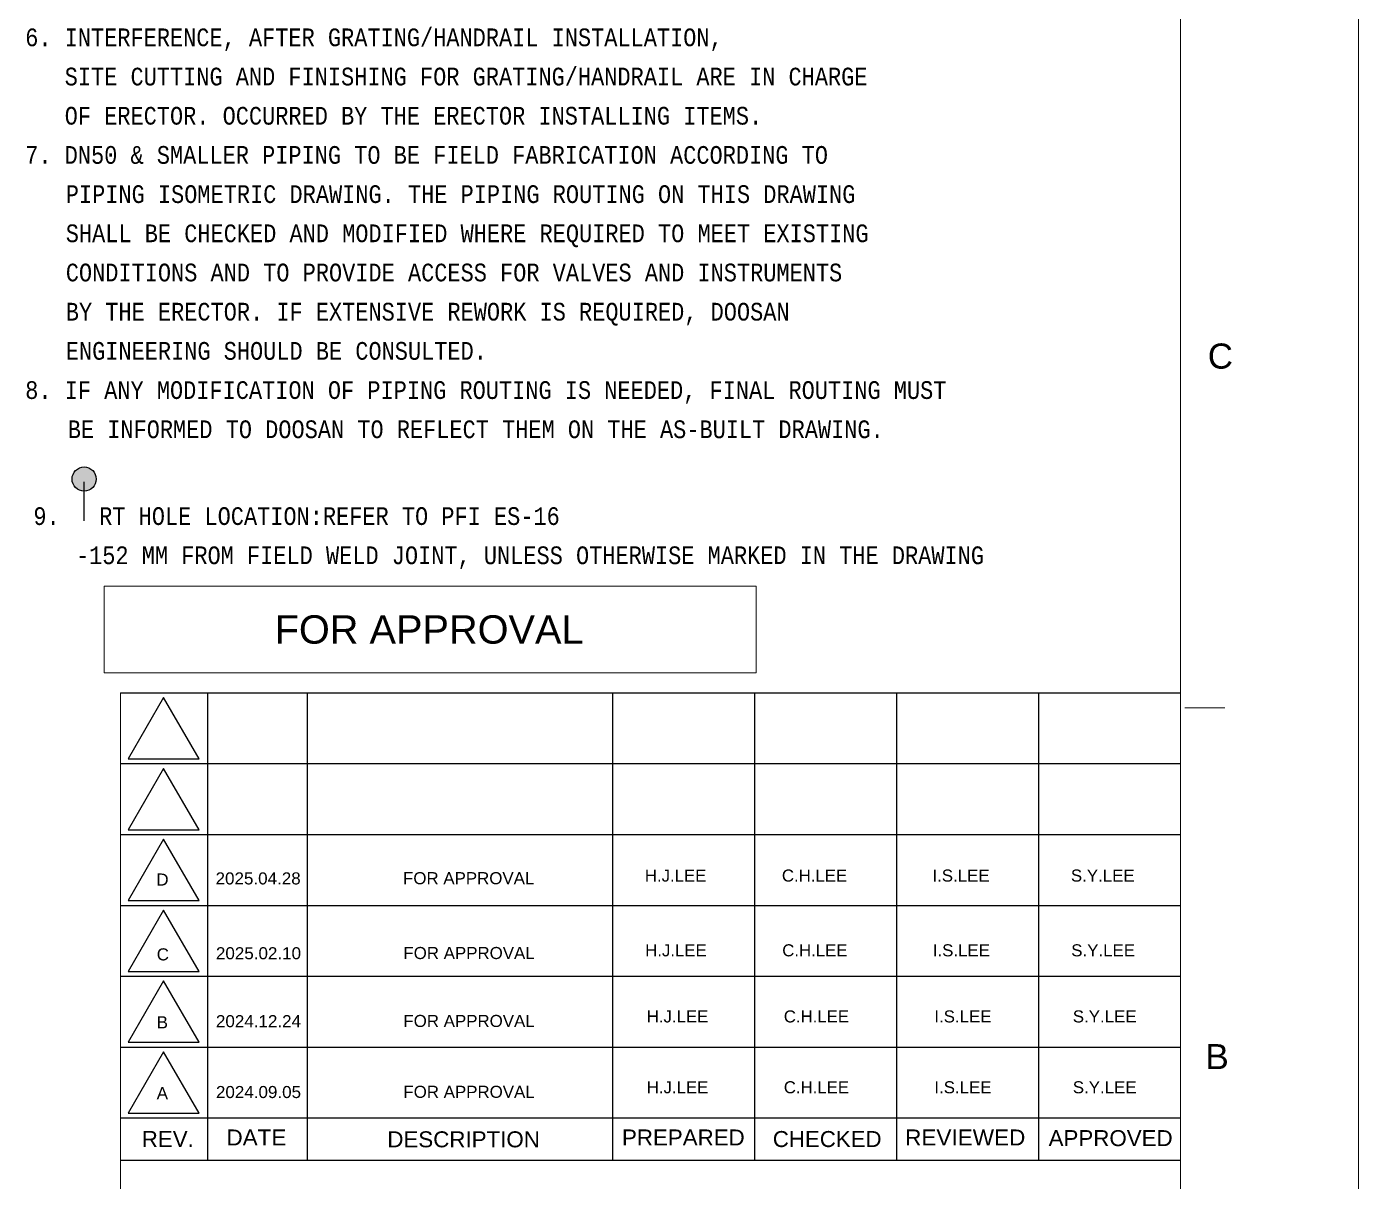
# Model space of a CAD drawing. Header units: inches. Extents: x 1019 to 1860, y -6 to 588.
# Drawn here: x 1672.5 to 1860.1, y 125.3 to 287.9 of the extents above; entities that cross this region are included whole.
import ezdxf
from ezdxf.enums import TextEntityAlignment as Align

# ---------------------------------------------------------------- set-up
doc = ezdxf.new("R2010")
doc.units = ezdxf.units.IN
doc.header["$MEASUREMENT"] = 0
for name, color, linetype in [('BG 0 -1', 7, 'Continuous'), ('BG 09.title block', 7, 'Continuous'), ('FRAME', 7, 'Continuous')]:
    doc.layers.add(name, color=color, linetype=linetype)
doc.styles.add('Arial', font='arial.ttf')
doc.styles.add('MONOTXT', font='MONOTXT.shx', dxfattribs={"width": 0.8})

msp = doc.modelspace()

# ---------------------------------------------------------------- hatches: boundary and pattern name
at = {"linetype": 'Continuous'}
msp.add_hatch(color=2, dxfattribs=at).paths.add_polyline_path([(1680.64, 225.9), (1680.79, 225.89), (1680.93, 225.87), (1681.08, 225.84), (1681.22, 225.79), (1681.35, 225.74), (1681.49, 225.67), (1681.61, 225.59), (1681.73, 225.5), (1681.84, 225.4), (1681.94, 225.29), (1682.03, 225.17), (1682.11, 225.05), (1682.17, 224.92), (1682.23, 224.78), (1682.28, 224.64), (1682.31, 224.5), (1682.33, 224.35), (1682.33, 224.2), (1682.33, 224.05), (1682.31, 223.91), (1682.28, 223.76), (1682.23, 223.62), (1682.17, 223.48), (1682.11, 223.35), (1682.03, 223.23), (1681.94, 223.11), (1681.84, 223), (1681.73, 222.9), (1681.61, 222.81), (1681.49, 222.73), (1681.35, 222.66), (1681.22, 222.61), (1681.08, 222.56), (1680.93, 222.53), (1680.79, 222.51), (1680.64, 222.51), (1680.49, 222.51), (1680.34, 222.53), (1680.2, 222.56), (1680.06, 222.61), (1679.92, 222.66), (1679.79, 222.73), (1679.67, 222.81), (1679.55, 222.9), (1679.44, 223), (1679.34, 223.11), (1679.25, 223.23), (1679.17, 223.35), (1679.1, 223.48), (1679.04, 223.62), (1679, 223.76), (1678.97, 223.91), (1678.95, 224.05), (1678.94, 224.2), (1678.95, 224.35), (1678.97, 224.5), (1679, 224.64), (1679.04, 224.78), (1679.1, 224.92), (1679.17, 225.05), (1679.25, 225.17), (1679.34, 225.29), (1679.44, 225.4), (1679.55, 225.5), (1679.67, 225.59), (1679.79, 225.67), (1679.92, 225.74), (1680.06, 225.79), (1680.2, 225.84), (1680.34, 225.87), (1680.49, 225.89)])

# ---------------------------------------------------------------- linework, layer by layer
at = {"color": 2}
msp.add_line((1680.64, 218.3), (1680.64, 223.81), dxfattribs=at)
at = {"color": 2, "linetype": 'Continuous'}
msp.add_circle((1680.64, 224.2), 1.7, dxfattribs=at)
at = {"layer": 'BG 0 -1', "color": 7, "linetype": 'Continuous', "lineweight": 9}
for p, q in [((1860.1, 587.69), (1860.1, -6.31)), ((1835.03, 11.8), (1835.03, 570.44)), ((1685.76, 194.09), (1685.76, 11.8)), ((1835.66, 191.97), (1841.31, 191.97))]:
    msp.add_line(p, q, dxfattribs=at)
at = {"layer": 'BG 0 -1', "color": 1, "linetype": 'Continuous', "lineweight": 9}
for p, q in [((1683.44, 209.12), (1775.27, 209.12)), ((1683.44, 196.89), (1683.44, 209.12)), ((1775.27, 209.12), (1775.27, 196.89)), ((1775.27, 196.89), (1683.44, 196.89))]:
    msp.add_line(p, q, dxfattribs=at)
at = {"layer": 'BG 09.title block', "color": 7, "linetype": 'Continuous', "lineweight": 25}
for p, q in [((1685.76, 194.09), (1835.03, 194.09)), ((1691.82, 193.43), (1686.82, 184.79)), ((1696.82, 184.79), (1691.82, 193.43)), ((1698.03, 194.09), (1698.03, 128.22)), ((1712.03, 194.09), (1712.03, 128.22)), ((1755.03, 194.09), (1755.03, 128.22)), ((1775.03, 194.09), (1775.03, 128.22)), ((1795.03, 194.09), (1795.03, 128.22)), ((1815.03, 194.09), (1815.03, 128.22)), ((1685.76, 184.11), (1835.03, 184.11)), ((1686.82, 184.79), (1696.82, 184.79)), ((1691.82, 183.45), (1686.82, 174.81)), ((1696.82, 174.81), (1691.82, 183.45)), ((1686.82, 174.81), (1696.82, 174.81)), ((1685.76, 174.13), (1835.03, 174.13)), ((1691.82, 173.47), (1686.82, 164.83)), ((1696.82, 164.83), (1691.82, 173.47)), ((1685.76, 164.15), (1835.03, 164.15)), ((1686.82, 164.83), (1696.82, 164.83)), ((1691.82, 163.49), (1686.82, 154.85)), ((1696.82, 154.85), (1691.82, 163.49)), ((1685.76, 154.17), (1835.03, 154.17)), ((1686.82, 154.85), (1696.82, 154.85)), ((1691.82, 153.51), (1686.82, 144.87)), ((1696.82, 144.87), (1691.82, 153.51)), ((1686.82, 144.87), (1696.82, 144.87)), ((1685.76, 144.19), (1835.03, 144.19)), ((1691.82, 143.53), (1686.82, 134.89)), ((1696.82, 134.89), (1691.82, 143.53)), ((1685.76, 134.21), (1835.03, 134.21)), ((1686.82, 134.89), (1696.82, 134.89)), ((1835.03, 128.22), (1685.76, 128.22))]:
    msp.add_line(p, q, dxfattribs=at)

# ---------------------------------------------------------------- texts
at = {"layer": 'BG 0 -1', "color": 7, "style": 'Arial'}
for s, height, width, p in [('C', 3.54, 0.992063, (1838.89, 239.75)), ('B ', 3.537, 1.005373, (1838.54, 141.08))]:
    msp.add_text(s, height=height, dxfattribs=dict(at, width=width)).set_placement(p)
at = {"layer": 'BG 09.title block', "color": 7, "style": 'Arial'}
for s, width, p in [('REV.', 1.000881, (1692.42, 131.25)), ('DATE', 1.004333, (1704.9, 131.46)), ('DESCRIPTION', 1.000365, (1734.08, 131.2)), ('PREPARED', 0.999338, (1765.03, 131.46)), ('CHECKED', 0.996974, (1785.29, 131.24)), ('REVIEWED', 1.010172, (1804.73, 131.46)), ('APPROVED', 1.000499, (1825.21, 131.37))]:
    msp.add_text(s, height=2.25, dxfattribs=dict(at, width=width)).set_placement(p, align=Align.MIDDLE)
at = {"layer": 'FRAME', "color": 2, "style": 'MONOTXT', "width": 0.8566}
for s, p in [('6. INTERFERENCE, AFTER GRATING/HANDRAIL INSTALLATION, ', (1672.34, 286.41)), ('   SITE CUTTING AND FINISHING FOR GRATING/HANDRAIL ARE IN CHARGE', (1672.34, 280.89)), ('   OF ERECTOR. OCCURRED BY THE ERECTOR INSTALLING ITEMS.', (1672.34, 275.37)), ('7. DN50 & SMALLER PIPING TO BE FIELD FABRICATION ACCORDING TO ', (1672.34, 269.85)), ('    PIPING ISOMETRIC DRAWING. THE PIPING ROUTING ON THIS DRAWING', (1670.64, 264.33)), ('    SHALL BE CHECKED AND MODIFIED WHERE REQUIRED TO MEET EXISTING ', (1670.64, 258.81)), ('    CONDITIONS AND TO PROVIDE ACCESS FOR VALVES AND INSTRUMENTS ', (1670.64, 253.29)), ('    BY THE ERECTOR. IF EXTENSIVE REWORK IS REQUIRED, DOOSAN', (1670.64, 247.77)), ('    ENGINEERING SHOULD BE CONSULTED.', (1670.64, 242.25)), ('8. IF ANY MODIFICATION OF PIPING ROUTING IS NEEDED, FINAL ROUTING MUST ', (1672.34, 236.73)), ('    BE INFORMED TO DOOSAN TO REFLECT THEM ON THE AS-BUILT DRAWING.', (1670.92, 231.21)), ('9.   RT HOLE LOCATION:REFER TO PFI ES-16 ', (1673.49, 218.98)), ('    -152 MM FROM FIELD WELD JOINT, UNLESS OTHERWISE MARKED IN THE DRAWING ', (1672.07, 213.46))]:
    msp.add_text(s, height=2.5, dxfattribs=at).set_placement(p, align=Align.MIDDLE_LEFT)
at = {"layer": 'FRAME', "color": 2, "style": 'Arial'}
for s, height, width, p in [('FOR APPROVAL', 4, 1.000881, (1707.47, 201.01)), ('2025.04.28', 1.7, 1.008516, (1699.15, 167.1)), ('FOR APPROVAL', 1.7, 1.000881, (1725.55, 167.13)), ('H.J.LEE', 1.7, 0.994425, (1759.61, 167.5)), ('C.H.LEE', 1.7, 0.994425, (1778.91, 167.5)), ('I.S.LEE', 1.7, 0.999741, (1800.11, 167.5)), ('S.Y.LEE', 1.7, 1.001253, (1819.61, 167.5)), ('D', 1.7, 1.004063, (1690.81, 166.94)), ('C', 1.7, 1.004063, (1690.86, 156.4)), ('2025.02.10', 1.7, 1.008516, (1699.2, 156.56)), ('FOR APPROVAL', 1.7, 1.000881, (1725.6, 156.59)), ('H.J.LEE', 1.7, 0.994425, (1759.66, 156.97)), ('C.H.LEE', 1.7, 0.994425, (1778.96, 156.97)), ('I.S.LEE', 1.7, 0.999741, (1800.16, 156.97)), ('S.Y.LEE', 1.7, 1.001253, (1819.66, 156.97)), ('B', 1.7, 1.004063, (1690.86, 146.83)), ('2024.12.24', 1.7, 1.008516, (1699.2, 146.99)), ('FOR APPROVAL', 1.7, 1.000881, (1725.6, 147.02)), ('H.J.LEE', 1.7, 0.994425, (1759.88, 147.66)), ('C.H.LEE', 1.7, 0.994425, (1779.18, 147.66)), ('I.S.LEE', 1.7, 0.999741, (1800.38, 147.66)), ('S.Y.LEE', 1.7, 1.001253, (1819.88, 147.66)), ('H.J.LEE', 1.7, 0.994425, (1759.88, 137.68)), ('C.H.LEE', 1.7, 0.994425, (1779.18, 137.68)), ('I.S.LEE', 1.7, 0.999741, (1800.38, 137.68)), ('S.Y.LEE', 1.7, 1.001253, (1819.88, 137.68)), ('A', 1.7, 1.004063, (1690.86, 136.85)), ('2024.09.05', 1.7, 1.008516, (1699.2, 137.01)), ('FOR APPROVAL', 1.7, 1.000881, (1725.6, 137.04))]:
    msp.add_text(s, height=height, dxfattribs=dict(at, width=width)).set_placement(p)

doc.saveas('drawing.dxf')
